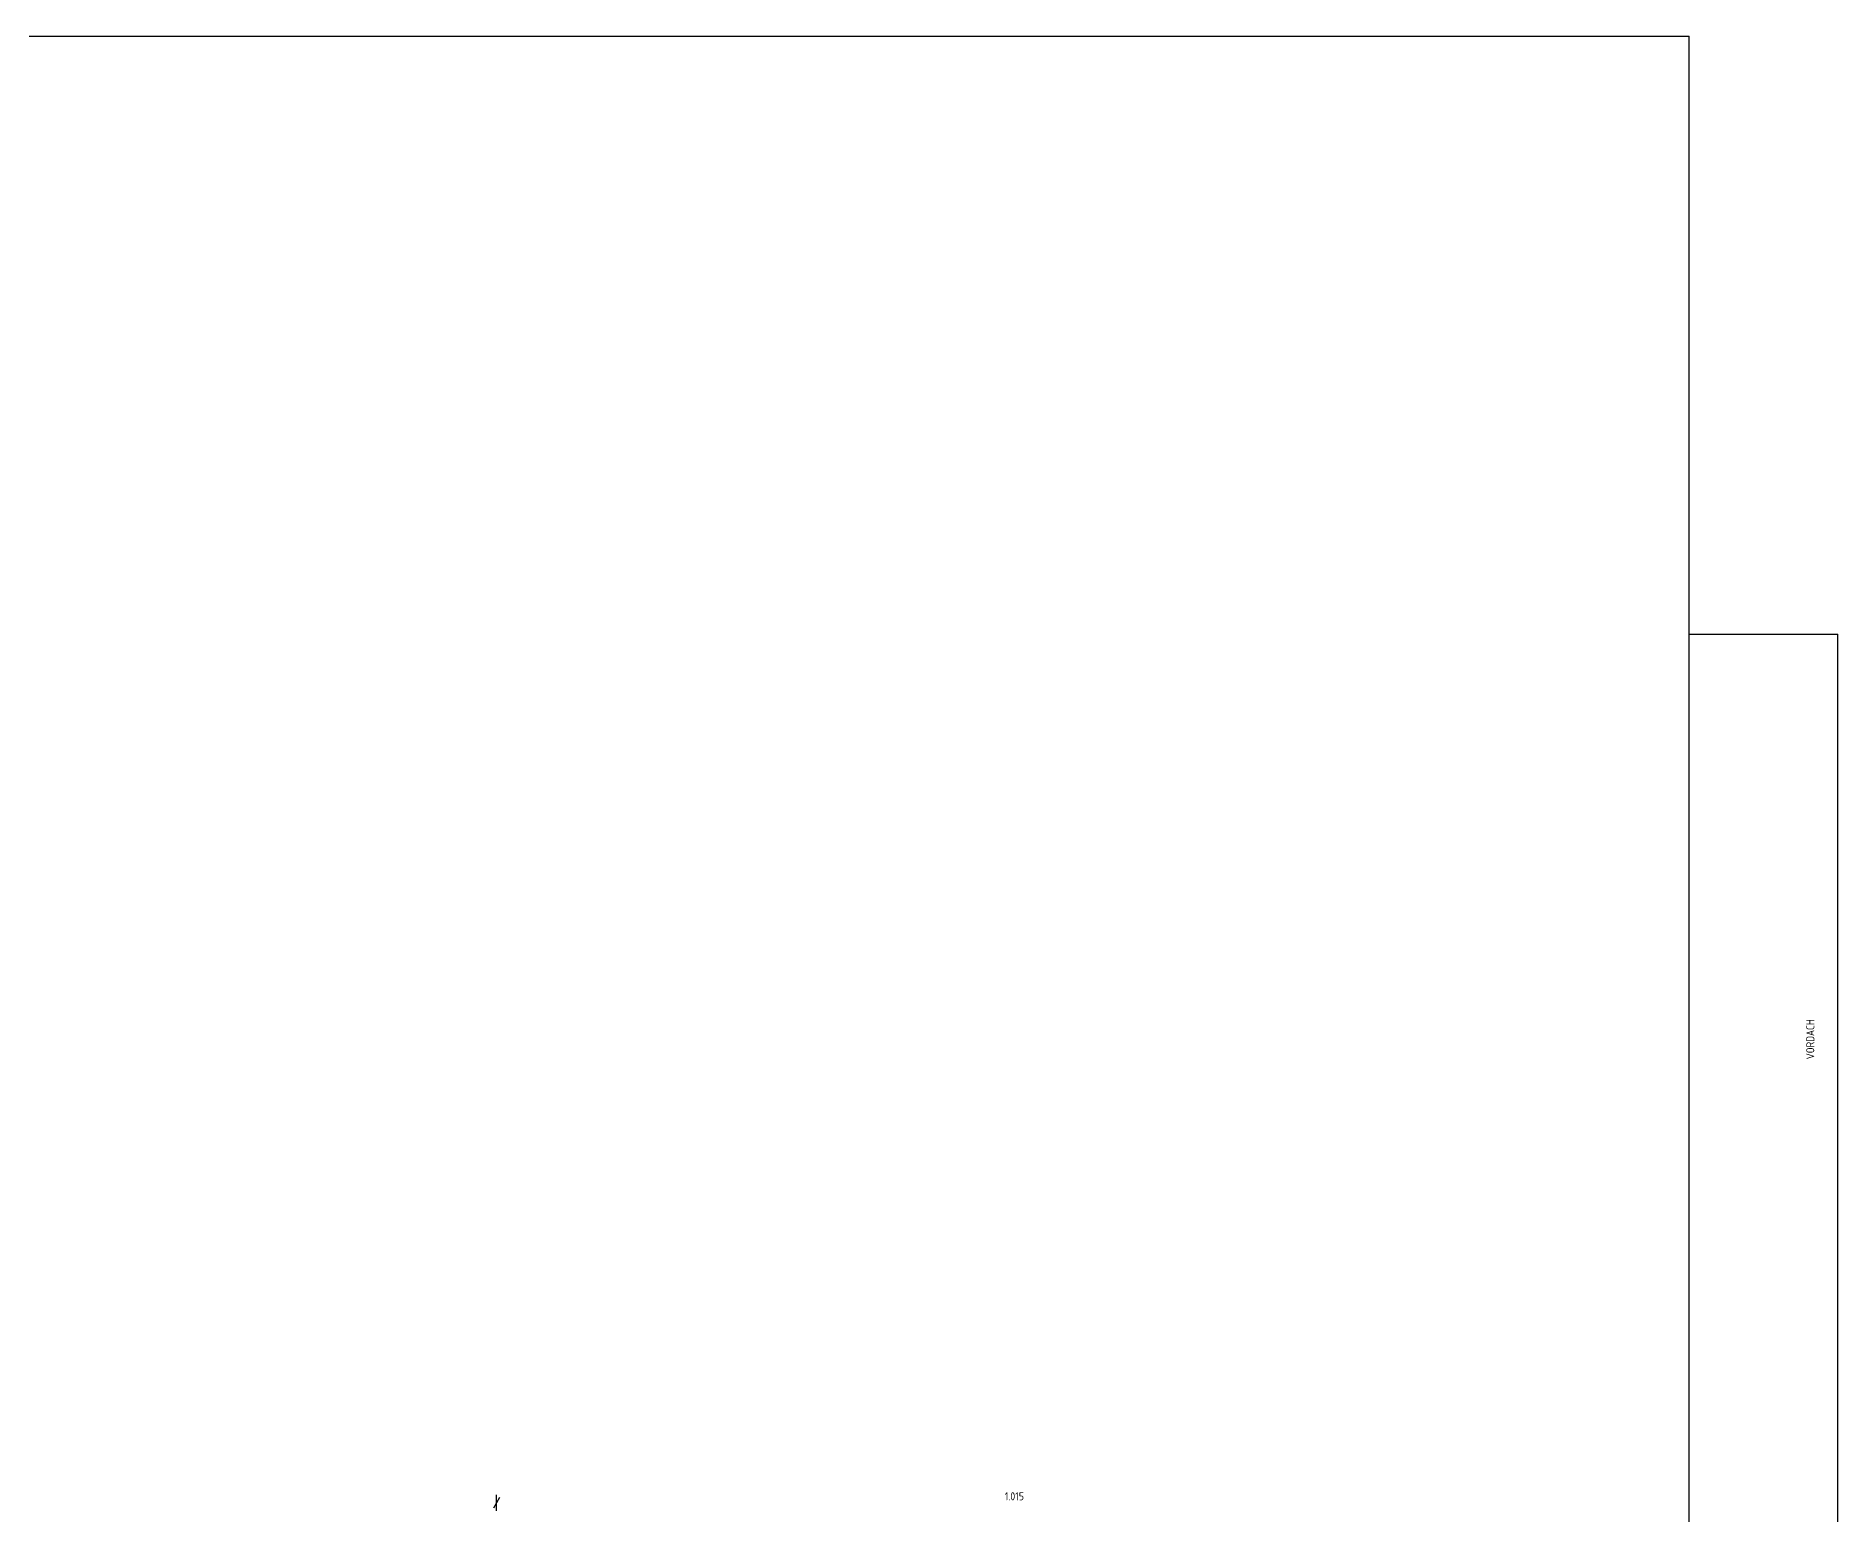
# Model space of a CAD drawing. Extents: x -85 to 7936, y -77 to 3090.
# Drawn here: x 2308 to 3997, y 1705 to 3090 of the extents above; entities that cross this region are included whole.
import ezdxf
from ezdxf.enums import TextEntityAlignment as Align

# ---------------------------------------------------------------- set-up
doc = ezdxf.new("R2010")
doc.units = 0
doc.header["$LTSCALE"] = 120
doc.layers.get('0').update_dxf_attribs({"linetype": 'CONTINUOUS'})
doc.styles.add('SMALL', font='ISO.SHX', dxfattribs={"height": 12.5})

msp = doc.modelspace()

# ---------------------------------------------------------------- linework, layer by layer
at = {"color": 252, "linetype": 'Continuous'}
for p, q in [((1787.5, 3090), (3857.5, 3090)), ((3857.5, 1495), (3857.5, 3090)), ((3857.5, 2529.8), (3997, 2529.8)), ((3997, 1510), (3997, 2529.8)), ((2740, 1708.3), (2740, 1723.3)), ((2742.9, 1720.8), (2737.1, 1710.8))]:
    msp.add_line(p, q, dxfattribs=at)

# ---------------------------------------------------------------- texts
at = {"color": 252, "style": 'SMALL', "width": 0.938961}
msp.add_text('VORDACH', height=7.5, rotation=90, dxfattribs=at).set_placement((3967.3, 2131.4), align=Align.TOP_LEFT)
at = {"color": 252, "style": 'SMALL', "width": 0.987756}
msp.add_text('1.015', height=7.5, dxfattribs=at).set_placement((3216.2, 1718.3))

doc.saveas('drawing.dxf')
